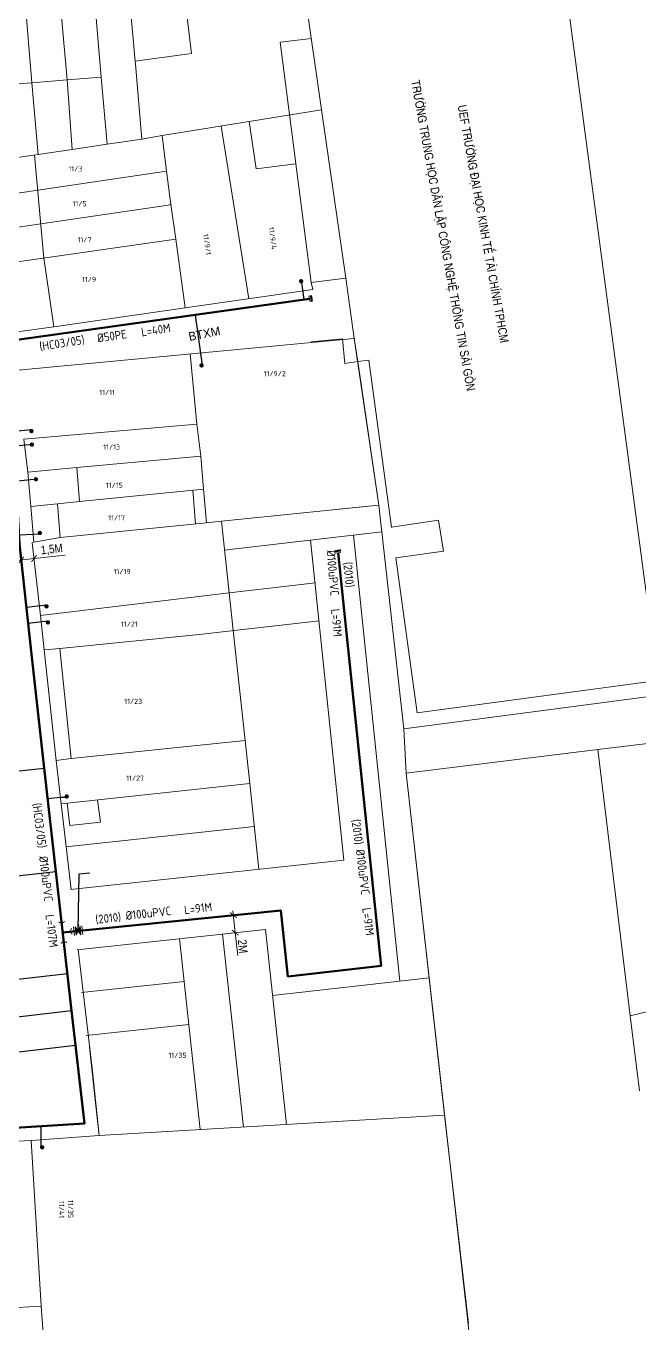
# Model space of a CAD drawing. Header units: inches. Extents: x 595615 to 1194060, y 1190840 to 2385448.
# Drawn here: x 597061 to 597132, y 1192554.1 to 1192704.4 of the extents above; entities that cross this region are included whole.
import ezdxf
from ezdxf.enums import TextEntityAlignment as Align

# ---------------------------------------------------------------- set-up
doc = ezdxf.new("R2010")
doc.units = ezdxf.units.IN
doc.header["$MEASUREMENT"] = 0
doc.layers.get('Defpoints').update_dxf_attribs({"color": 1})
for name, color, linetype, lineweight in [('Chitiet', 4, 'Continuous', 9), ('DN 100 uPVC', 4, 'Continuous', 50), ('DN 25 PE', 40, 'Continuous', 30), ('DN 50 PE', 4, 'Continuous', 50), ('DUONG CACH LE', 112, 'Continuous', 5), ('NAM-CDAI', 220, 'Continuous', 25), ('Nen_HTHANH-TP', 9, 'Continuous', 0), ('Nen_SN-HTHANH-TP_new', 7, 'Continuous', 0), ('Nen_SN_HTHANH_old', 9, 'Continuous', 0), ('TEXT PIPE', 3, 'Continuous', 25), ('Text_DiaDanh', 9, 'Continuous', 0), ('Text_GiaoThong', 142, 'Continuous', 0), ('TLK 15', 220, 'Continuous', 20), ('VAN', 7, 'Continuous', 20)]:
    doc.layers.add(name, color=color, linetype=linetype, lineweight=lineweight)
doc.layers.add('ki hieu van', color=170, linetype='Continuous')
doc.styles.add('Dia Danh', font='VHELVCN_0.TTF', dxfattribs={"height": 1})
doc.styles.add('Giao Thong', font='VAPTIMN_0.TTF', dxfattribs={"height": 1})
doc.styles.add('Sonha_QTB', font='isocp.shx', dxfattribs={"height": 0.6, "bigfont": 'bigfont.shx'})
doc.styles.add('text', font='isocp2.shx')
doc.styles.add('VNI-HC', font='VHELVCN_0.TTF')
doc.dimstyles.new('DUONG KICH THUOC', dxfattribs={"dimtxt": 1, "dimasz": 0.7, "dimexe": 0.5, "dimexo": 0.3, "dimgap": 0.2, "dimtad": 1, "dimzin": 0, "dimdsep": 46, "dimtxsty": 'VNI-HC', "dimblk": 'ARCHTICK', "dimcen": 0.09, "dimdle": 0.5, "dimclrd": 256, "dimclre": 256, "dimclrt": 256, "dimadec": 0, "dimazin": 0, "dimtfac": 1, "dimtofl": 0, "dimtmove": 0, "dimatfit": 3, "dimfxl": 1, "dimtolj": 1, "dimtzin": 0, "dimlwd": -1, "dimlwe": -1, "dimarcsym": 0})

# ---------------------------------------------------------------- blocks, each defined once
blk = doc.blocks.new('BIT')
at = {"layer": 'Chitiet', "ltscale": 100}
for p, q in [((0.35, 0), (-0.35, 0)), ((-0.3, -0.16), (-0.35, -0.21)), ((0.35, -0.16), (-0.35, -0.16)), ((-0.18, -0.16), (-0.34, -0.33)), ((-0.06, -0.16), (-0.22, -0.33)), ((0.07, -0.16), (-0.09, -0.33)), ((0.19, -0.16), (0.03, -0.33)), ((0.32, -0.16), (0.15, -0.33)), ((0.35, -0.25), (0.28, -0.33))]:
    blk.add_line(p, q, dxfattribs=at)
blk = doc.blocks.new('TLK 15')
at = {"layer": 'TLK 15', "linetype": 'Continuous', "const_width": 0.25}
blk.add_lwpolyline([(-0.125, 0, 1), (0.125, 0, 1)], format="xyb", close=True, dxfattribs=at)
blk = doc.blocks.new('_ArchTick')
at = {"color": 0, "linetype": 'ByBlock', "const_width": 0.15}
blk.add_lwpolyline([(-0.5, -0.5), (0.5, 0.5)], dxfattribs=at)
blk = doc.blocks.new('*D126')
at = {"layer": 'Defpoints', "color": 0}
for p in [(597060.47, 1192642.51), (597061.96, 1192642.68), (597061.96, 1192642.68)]:
    blk.add_point(p, dxfattribs=at)
at = {"layer": 'DUONG CACH LE'}
for p, q in [((597059.97, 1192642.46), (597061.96, 1192642.68)), ((597060.43, 1192642.81), (597060.41, 1192643.01)), ((597061.92, 1192642.97), (597061.9, 1192643.17)), ((597061.96, 1192642.68), (597065.57, 1192643.08))]:
    blk.add_line(p, q, dxfattribs=at)
at = {"layer": 'DUONG CACH LE', "xscale": 0.7, "yscale": 0.7, "zscale": 0.7}
for p, rotation in [((597060.47, 1192642.51), 186.3268779586256), ((597061.96, 1192642.68), 6.326877958625624)]:
    blk.add_blockref('_ArchTick', p, dxfattribs=dict(at, rotation=rotation))
at = {"layer": 'DUONG CACH LE', "insert": (597064.02, 1192643.71), "char_height": 1, "attachment_point": 5, "rotation": 6.3269, "style": 'VNI-HC'}
blk.add_mtext('\\A1;1,5M', dxfattribs=at)
blk = doc.blocks.new('VAN')
at = {"layer": 'VAN'}
h = blk.add_hatch(color=256, dxfattribs=at)
h.paths.add_polyline_path([(0.21, -0.5), (0.49, 0), (0.21, 0.5)])
h.paths.add_polyline_path([(0.77, 0.5), (0.49, 0), (0.77, -0.5)])
at = {"layer": 'VAN', "ltscale": 100}
for p, q in [((0, 0.5), (0, -0.5)), ((0.77, -0.5), (0.21, 0.5)), ((0.21, -0.5), (0.77, 0.5)), ((0.21, 0.5), (0.21, -0.5)), ((0.77, 0.5), (0.77, -0.5)), ((0.98, 0.5), (0.98, -0.5))]:
    blk.add_line(p, q, dxfattribs=at)
blk = doc.blocks.new('TE+VAN')
at = {"layer": 'Chitiet', "ltscale": 100, "const_width": 0.1}
for points in [[(-0.35, 1.28, 0.571257), (0.35, 1.28)], [(1.1, 0.35, 0.571257), (1.1, -0.35)], [(0.35, -1.28, 0.571257), (-0.35, -1.28)]]:
    blk.add_lwpolyline(points, format="xyb", dxfattribs=at)
for points in [[(0, -1.08), (0, 1.08)], [(0.9, 0), (0, 0)]]:
    blk.add_lwpolyline(points, dxfattribs=at)
at = {"layer": 'VAN'}
blk.add_blockref('VAN', (1.3, 0), dxfattribs=at)
blk = doc.blocks.new('*D225')
at = {"layer": 'Defpoints', "color": 0}
for p in [(597085.04, 1192601.37), (597085.25, 1192599.34), (597085.25, 1192599.34)]:
    blk.add_point(p, dxfattribs=at)
at = {"layer": 'DUONG CACH LE'}
for p, q in [((597084.98, 1192601.86), (597085.25, 1192599.34)), ((597084.74, 1192601.33), (597084.54, 1192601.31)), ((597084.96, 1192599.31), (597084.76, 1192599.29)), ((597085.25, 1192599.34), (597085.54, 1192596.71))]:
    blk.add_line(p, q, dxfattribs=at)
at = {"layer": 'DUONG CACH LE', "xscale": 0.7, "yscale": 0.7, "zscale": 0.7}
for p, rotation in [((597085.04, 1192601.37), 96.14133509454705), ((597085.25, 1192599.34), 276.1413350945471)]:
    blk.add_blockref('_ArchTick', p, dxfattribs=dict(at, rotation=rotation))
at = {"layer": 'DUONG CACH LE', "insert": (597086.13, 1192597.75), "char_height": 1, "attachment_point": 5, "rotation": 276.1413, "style": 'VNI-HC'}
blk.add_mtext('\\A1;2M', dxfattribs=at)

msp = doc.modelspace()

# ---------------------------------------------------------------- linework, layer by layer
at = {"layer": 'DN 100 uPVC'}
for points in [[(597058.868, 1192661.434), (597059.288, 1192656.407), (597059.652, 1192652.554), (597060.055, 1192648.594), (597060.256, 1192644.412), (597061.641, 1192631.947), (597063.041, 1192619.107), (597066.235, 1192590.997), (597067.817, 1192577.234), (597047.382, 1192575.937)], [(597097.158, 1192643.351), (597102.142, 1192595.487), (597091.357, 1192594.276), (597090.527, 1192601.921), (597065.283, 1192599.374)]]:
    msp.add_lwpolyline(points, dxfattribs=at)
at = {"layer": 'DN 25 PE'}
for p, q in [((597092.886, 1192674.95), (597093.203, 1192672.7)), ((597081.477, 1192665.066), (597080.651, 1192670.932)), ((597061.649, 1192657.59), (597059.206, 1192657.386)), ((597061.832, 1192655.897), (597059.358, 1192655.663)), ((597062.297, 1192651.877), (597059.747, 1192651.618)), ((597062.637, 1192645.526), (597060.208, 1192645.409)), ((597063.393, 1192637.278), (597061.077, 1192637.021)), ((597063.568, 1192635.42), (597061.283, 1192635.166)), ((597056.814, 1192617.735), (597063.116, 1192618.422)), ((597065.031, 1192615.002), (597063.527, 1192614.831)), ((597065.741, 1192615.002), (597065.031, 1192615.002)), ((597058.312, 1192605.743), (597064.48, 1192606.444)), ((597059.385, 1192593.875), (597065.825, 1192594.607)), ((597059.681, 1192589.562), (597066.312, 1192590.324)), ((597059.841, 1192585.512), (597066.774, 1192586.308)), ((597062.772, 1192574.473), (597062.772, 1192576.914))]:
    msp.add_line(p, q, dxfattribs=at)
at = {"layer": 'DN 50 PE'}
msp.add_lwpolyline([(597058.34, 1192667.79), (597093.855, 1192672.791)], dxfattribs=at)
at = {"layer": 'Nen_HTHANH-TP', "linetype": 'Continuous'}
for p, q in [((597095.261, 1192694.667), (597087.729, 1192747.081)), ((597075.666, 1192738.322), (597080.186, 1192701.215)), ((597073.677, 1192700.31), (597070.589, 1192734.578)), ((597069.748, 1192698.457), (597066.881, 1192731.855)), ((597063.113, 1192729.072), (597065.778, 1192698.154)), ((597059.306, 1192726.268), (597061.719, 1192697.81)), ((597123.147, 1192711.91), (597134.205, 1192628.559)), ((597094.074, 1192702.947), (597090.465, 1192702.534)), ((597090.465, 1192702.534), (597094.037, 1192674.666)), ((597073.677, 1192700.31), (597080.186, 1192701.215)), ((597073.747, 1192699.52), (597073.677, 1192700.31)), ((597074.454, 1192691.301), (597073.747, 1192699.52)), ((597057.509, 1192697.507), (597061.719, 1192697.81)), ((597061.719, 1192697.81), (597065.778, 1192698.154)), ((597061.719, 1192697.81), (597062.425, 1192689.511)), ((597065.778, 1192698.154), (597069.748, 1192698.457)), ((597065.778, 1192698.154), (597066.385, 1192690.084)), ((597070.444, 1192690.697), (597069.748, 1192698.457)), ((597076.814, 1192691.693), (597095.261, 1192694.667)), ((597087.677, 1192687.831), (597086.872, 1192693.341)), ((597098.067, 1192675.19), (597095.261, 1192694.667)), ((597074.454, 1192691.301), (597076.814, 1192691.693)), ((597076.814, 1192691.693), (597077.287, 1192687.573)), ((597066.385, 1192690.084), (597070.444, 1192690.697)), ((597070.444, 1192690.697), (597074.454, 1192691.301)), ((597062.425, 1192689.511), (597058.136, 1192688.888)), ((597062.005, 1192689.451), (597063.095, 1192677.502)), ((597062.425, 1192689.511), (597066.385, 1192690.084)), ((597058.489, 1192684.798), (597077.287, 1192687.573)), ((597077.287, 1192687.573), (597077.78, 1192683.703)), ((597087.677, 1192687.831), (597092.276, 1192688.425)), ((597058.812, 1192680.908), (597077.48, 1192683.653)), ((597077.78, 1192683.703), (597077.48, 1192683.653)), ((597077.78, 1192683.703), (597078.373, 1192679.714)), ((597059.225, 1192676.938), (597078.373, 1192679.714)), ((597078.373, 1192679.714), (597079.46, 1192671.725)), ((597063.638, 1192673.812), (597063.095, 1192677.502)), ((597094.037, 1192674.666), (597098.067, 1192675.19)), ((597094.037, 1192674.666), (597098.067, 1192675.19)), ((597098.067, 1192675.19), (597099.043, 1192668.181)), ((597064.261, 1192669.522), (597063.638, 1192673.812)), ((597079.46, 1192671.725), (597094.238, 1192673.857)), ((597093.188, 1192673.706), (597094.238, 1192673.857)), ((597094.238, 1192673.857), (597094.037, 1192674.666)), ((597094.238, 1192673.857), (597094.037, 1192674.666)), ((597064.261, 1192669.522), (597079.46, 1192671.725)), ((597059.752, 1192668.909), (597064.261, 1192669.522)), ((597060.115, 1192664.529), (597099.043, 1192668.181)), ((597094.043, 1192667.786), (597097.663, 1192668.139)), ((597097.663, 1192668.139), (597097.955, 1192665.28)), ((597099.043, 1192668.181), (597101.898, 1192648.863)), ((597099.043, 1192668.181), (597099.465, 1192665.541)), ((597097.955, 1192665.28), (597099.465, 1192665.541)), ((597100.745, 1192665.682), (597099.465, 1192665.541)), ((597099.465, 1192665.541), (597101.898, 1192648.863)), ((597103.35, 1192646.334), (597100.745, 1192665.682)), ((597060.782, 1192656.54), (597080.791, 1192658.256)), ((597080.791, 1192658.256), (597081.264, 1192654.566)), ((597061.245, 1192652.71), (597060.782, 1192656.54)), ((597081.264, 1192654.566), (597066.905, 1192653.245)), ((597081.264, 1192654.566), (597081.587, 1192650.736)), ((597066.905, 1192653.245), (597061.245, 1192652.71)), ((597061.598, 1192648.71), (597061.245, 1192652.71)), ((597066.905, 1192653.245), (597067.228, 1192649.285)), ((597067.228, 1192649.285), (597081.587, 1192650.736)), ((597080.66, 1192646.706), (597080.327, 1192650.615)), ((597081.587, 1192650.736), (597081.93, 1192646.837)), ((597064.668, 1192649.023), (597061.598, 1192648.71)), ((597061.598, 1192648.71), (597061.952, 1192644.601)), ((597067.228, 1192649.285), (597064.668, 1192649.023)), ((597064.668, 1192649.023), (597065.001, 1192645.113)), ((597083.68, 1192647.018), (597101.898, 1192648.863)), ((597096.859, 1192648.359), (597101.898, 1192648.863)), ((597101.898, 1192648.863), (597104.779, 1192622.955)), ((597101.898, 1192648.863), (597104.779, 1192622.955)), ((597065.001, 1192645.113), (597081.93, 1192646.837)), ((597081.93, 1192646.837), (597083.68, 1192647.018)), ((597084.566, 1192638.709), (597083.68, 1192647.018)), ((597108.79, 1192647.128), (597103.35, 1192646.334)), ((597109.392, 1192643.559), (597108.79, 1192647.128)), ((597065.001, 1192645.113), (597061.952, 1192644.601)), ((597083.994, 1192643.676), (597102.241, 1192645.78)), ((597104.337, 1192593.721), (597098.955, 1192645.401)), ((597061.752, 1192644.53), (597061.952, 1192644.601)), ((597061.752, 1192644.53), (597062.688, 1192636.081)), ((597097.85, 1192607.738), (597093.988, 1192644.828)), ((597103.863, 1192642.774), (597109.392, 1192643.559)), ((597106.308, 1192624.806), (597103.863, 1192642.774)), ((597084.566, 1192638.709), (597094.558, 1192639.861)), ((597062.688, 1192636.081), (597084.566, 1192638.709)), ((597084.607, 1192638.369), (597084.566, 1192638.709)), ((597085, 1192634.339), (597084.607, 1192638.369)), ((597062.688, 1192636.081), (597063.132, 1192632.112)), ((597081.07, 1192633.886), (597094.96, 1192635.488)), ((597064.932, 1192632.263), (597081.07, 1192633.886)), ((597085, 1192634.339), (597086.39, 1192621.61)), ((597063.132, 1192632.112), (597064.932, 1192632.263)), ((597063.132, 1192632.112), (597064.532, 1192619.273)), ((597064.932, 1192632.263), (597066.242, 1192619.524)), ((597134.205, 1192628.559), (597106.308, 1192624.806)), ((597104.779, 1192622.955), (597137.006, 1192627.191)), ((597104.779, 1192622.955), (597105.053, 1192617.835)), ((597104.779, 1192622.955), (597105.053, 1192617.835)), ((597066.242, 1192619.524), (597086.39, 1192621.61)), ((597086.39, 1192621.61), (597086.934, 1192616.621)), ((597127.241, 1192620.553), (597135.88, 1192621.61)), ((597105.053, 1192617.835), (597127.241, 1192620.553)), ((597131.006, 1192589.716), (597127.241, 1192620.553)), ((597064.532, 1192619.273), (597065.942, 1192619.474)), ((597064.532, 1192619.273), (597065.116, 1192614.273)), ((597065.942, 1192619.474), (597066.242, 1192619.524)), ((597065.116, 1192614.273), (597086.934, 1192616.621)), ((597086.934, 1192616.621), (597088.004, 1192606.678)), ((597105.053, 1192617.835), (597109.505, 1192578.199)), ((597105.053, 1192617.835), (597112.587, 1192550.801)), ((597066.268, 1192604.339), (597065.116, 1192614.273)), ((597066.088, 1192611.764), (597065.776, 1192614.344)), ((597069.648, 1192612.157), (597069.306, 1192614.726)), ((597066.088, 1192611.764), (597069.648, 1192612.157)), ((597065.651, 1192609.302), (597087.469, 1192611.649)), ((597066.186, 1192604.331), (597097.85, 1192607.738)), ((597131.006, 1192589.716), (597191.354, 1192604.605)), ((597066.935, 1192597.371), (597088.755, 1192599.718)), ((597067.795, 1192591.175), (597067.074, 1192597.386)), ((597067.47, 1192592.399), (597079.351, 1192593.678)), ((597068.731, 1192583.276), (597067.795, 1192591.175)), ((597131.006, 1192589.716), (597132.083, 1192581.007)), ((597068.005, 1192587.428), (597079.89, 1192588.707)), ((597068.399, 1192586.086), (597069.124, 1192579.286)), ((597068.731, 1192583.276), (597069.487, 1192575.837)), ((597069.124, 1192579.286), (597069.487, 1192575.837)), ((597069.487, 1192575.837), (597109.505, 1192578.199)), ((597069.487, 1192575.837), (597109.505, 1192578.199)), ((597109.505, 1192578.199), (597112.255, 1192554.061)), ((597061.617, 1192575.27), (597057.648, 1192575.067)), ((597069.487, 1192575.837), (597061.617, 1192575.27)), ((597061.617, 1192575.27), (597062.793, 1192556.051)), ((597058.633, 1192555.828), (597062.793, 1192556.051)), ((597062.793, 1192556.051), (597063.127, 1192551.321))]:
    msp.add_line(p, q, dxfattribs=at)
for points in [[(597086.849, 1192672.791), (597083.624, 1192692.791)], [(597080.791, 1192658.256), (597080.027, 1192666.397)], [(597078.812, 1192598.649), (597081.212, 1192576.529)], [(597083.783, 1192599.184), (597086.209, 1192576.824)], [(597088.755, 1192599.718), (597091.206, 1192577.119)], [(597089.585, 1192592.064), (597107.712, 1192594.1)]]:
    msp.add_lwpolyline(points, dxfattribs=at)
for p in [(597099.043, 1192668.181), (597103.35, 1192646.334), (597103.863, 1192642.774)]:
    msp.add_point(p, dxfattribs=at)

# ---------------------------------------------------------------- block references
at = {"layer": 'Chitiet'}
for name, p, rotation in [('BIT', (597093.855, 1192672.791), 100.8510850258578), ('BIT', (597097.158, 1192643.351), 187.9919799300154), ('TE+VAN', (597065.283, 1192599.374), 6.167747688763684)]:
    msp.add_blockref(name, p, dxfattribs=dict(at, rotation=rotation))
at = {"layer": 'TLK 15', "rotation": 359.9999999934133}
for p in [(597092.886, 1192674.825), (597081.352, 1192665.066), (597061.649, 1192657.465), (597061.707, 1192655.897), (597062.172, 1192651.877), (597062.637, 1192645.651), (597063.393, 1192637.153), (597063.568, 1192635.295), (597065.741, 1192615.127), (597062.897, 1192574.473)]:
    msp.add_blockref('TLK 15', p, dxfattribs=at)
at = {"layer": 'TLK 15'}
for p in [(597092.886, 1192674.825), (597081.352, 1192665.066), (597061.649, 1192657.465), (597061.707, 1192655.897), (597062.172, 1192651.877), (597062.637, 1192645.651), (597063.393, 1192637.153), (597063.568, 1192635.295), (597065.741, 1192615.127), (597062.897, 1192574.473)]:
    msp.add_blockref('TLK 15', p, dxfattribs=at)

# ---------------------------------------------------------------- texts
at = {"layer": 'NAM-CDAI', "style": 'text'}
for s, rotation, p in [('L=40M', 8.77728, (597074.449, 1192668.423)), ('(HC03/05)', 8.77728, (597062.668, 1192666.764)), ('(2010)', 275.3599, (597097.763, 1192642.252)), ('L=91M', 275.3599, (597096.348, 1192636.82)), ('(HC03/05)', 277.18399, (597061.768, 1192614.305)), ('(2010)', 277.24324, (597098.723, 1192612.428)), ('(2010)', 6.68099, (597069.134, 1192600.354)), ('L=91M', 6.68099, (597079.401, 1192601.483)), ('L=91M', 277.24324, (597099.953, 1192602.173)), ('L=107M', 277.18399, (597063.267, 1192601.388))]:
    msp.add_text(s, height=1, rotation=rotation, dxfattribs=at).set_placement(p)
at = {"layer": 'Nen_SN-HTHANH-TP_new', "style": 'Sonha_QTB'}
for s, rotation, p in [('11/3', 0.04623, (597066.744, 1192687.847)), ('11/5', 0.04623, (597067.23, 1192683.809)), ('11/7', 0.04623, (597067.804, 1192679.635)), ('11/9/1', 278.08724, (597082.001, 1192679.089)), ('11/9/4', 278.08724, (597089.602, 1192679.804)), ('11/9', 0.04623, (597068.334, 1192675.027)), ('11/9/2', 0.04623, (597089.831, 1192664.114)), ('11/11', 0.04623, (597070.414, 1192661.935)), ('11/13', 0.04623, (597070.942, 1192655.614)), ('11/15', 0.04623, (597071.252, 1192651.181)), ('11/17', 0.04623, (597071.516, 1192647.401)), ('11/19', 0.04623, (597072.152, 1192641.178)), ('11/21', 0.04623, (597072.996, 1192635.093)), ('11/23', 0.04623, (597073.439, 1192626.145)), ('11/27', 0.04623, (597073.658, 1192617.247)), ('11/35', 0.04623, (597078.574, 1192585.132)), ('11/35', 270.04623, (597066.194, 1192567.318))]:
    msp.add_text(s, height=0.6, rotation=rotation, dxfattribs=at).set_placement(p, align=Align.MIDDLE)
at = {"layer": 'Nen_SN_HTHANH_old', "style": 'Sonha_QTB'}
msp.add_text('11/41', height=0.6, rotation=270.04623, dxfattribs=at).set_placement((597065.154, 1192567.254), align=Align.MIDDLE)
at = {"layer": 'TEXT PIPE', "style": 'text'}
for s, rotation, p in [('%%c50PE', 8.44216, (597069.349, 1192667.733)), ('%%c100uPVC', 275.02479, (597095.83, 1192643.616)), ('%%c100uPVC', 276.84887, (597062.532, 1192608.164)), ('%%c100uPVC', 276.90812, (597099.211, 1192608.948)), ('%%c100uPVC', 6.34587, (597072.619, 1192600.808))]:
    msp.add_text(s, height=1, rotation=rotation, dxfattribs=at).set_placement(p)
at = {"layer": 'Text_DiaDanh', "linetype": 'Continuous', "style": 'Dia Danh'}
for s, p in [('TRÖÔØNG TRUNG HOÏC DAÂN LAÄP COÂNG NGHEÄ THOÂNG TIN SAØI GOØN', (597109.349, 1192680.131)), ('UEF TRÖÔØNG ÑAÏI HOÏC KINH TEÁ TAØI CHÍNH TPHCM', (597114.074, 1192681.495))]:
    msp.add_text(s, height=1, rotation=280.17916, dxfattribs=at).set_placement(p, align=Align.MIDDLE)
at = {"layer": 'Text_GiaoThong', "linetype": 'Continuous', "style": 'Giao Thong'}
msp.add_text('BTXM', height=1, rotation=11.19561, dxfattribs=at).set_placement((597081.683, 1192668.748), align=Align.MIDDLE)

# ---------------------------------------------------------------- dimensions: what is measured, and where the dimension line sits
at = {"layer": 'DUONG CACH LE'}
dim = msp.add_aligned_dim(p1=(597060.467, 1192642.51), p2=(597061.957, 1192642.675), distance=0, text='1,5M', dimstyle='DUONG KICH THUOC', override={"dimpost": 'M'}, dxfattribs=at)
dim.commit()
dim.dimension.update_dxf_attribs({"geometry": '*D126', "text_midpoint": (597064.022, 1192643.707)})
dim = msp.add_linear_dim(base=(597085.254, 1192599.342), p1=(597085.036, 1192601.367), p2=(597085.254, 1192599.342), angle=276.14134, text='2M', dimstyle='DUONG KICH THUOC', override={"dimpost": 'M'}, dxfattribs=at)
dim.commit()
dim.dimension.update_dxf_attribs({"geometry": '*D225', "text_midpoint": (597085.434, 1192597.675), "dimtype": 161})

# ---------------------------------------------------------------- leaders
at = {"layer": 'ki hieu van'}
msp.add_leader([(597067.068, 1192599.598), (597067.178, 1192606.141), (597068.434, 1192606.262)], dimstyle='DUONG KICH THUOC', override={"dimgap": 0.2, "dimtad": 0}, dxfattribs=at)

doc.saveas('drawing.dxf')
